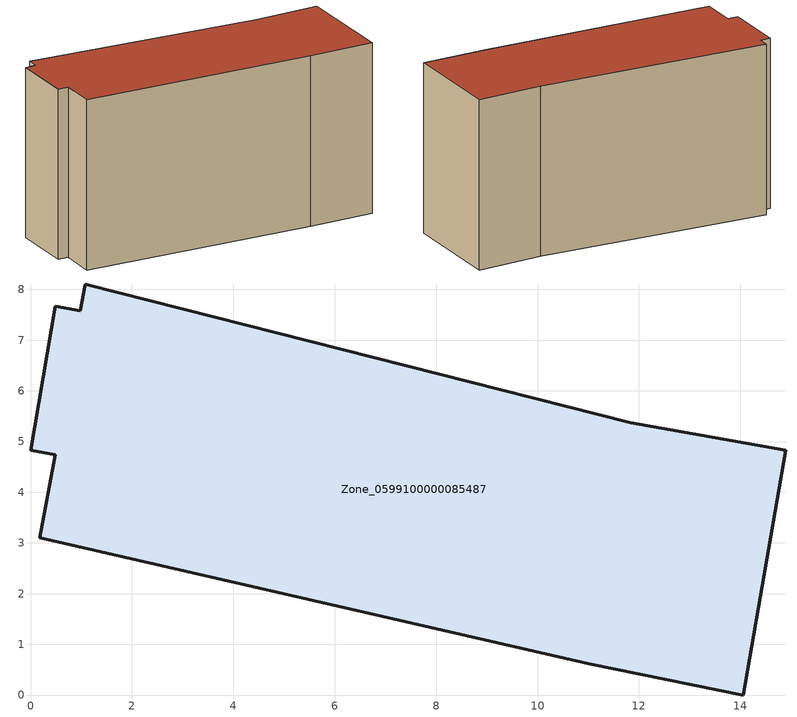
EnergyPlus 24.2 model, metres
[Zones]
Zone_0599100000085487
 floor ground (C_G): 11.01,0.62 0.18,3.1 0.49,4.74 0,4.83 0.49,7.67 0.98,7.58 1.08,8.11 11.84,5.37 14.9,4.83 14.06,0 z0
 wall outside (C_F): 0.98,7.58 0.49,7.67 0,4.83 0.49,4.74 0.18,3.1 11.01,0.62 14.06,0 14.9,4.83 11.84,5.37 1.08,8.11 0.98,7.58 z0:8.15
 roof outside (C_R): 11.01,0.62 14.06,0 14.9,4.83 11.84,5.37 1.08,8.11 0.98,7.58 0.49,7.67 0,4.83 0.49,4.74 0.18,3.1 z8.15
[BUILDING]
Pand.0599100000085487: North Axis=0; Terrain=City; Loads Convergence Tolerance Value=0.04; Temperature Convergence Tolerance Value=0.4; Solar Distribution=FullExterior; Maximum Number of Warmup Days=25; Minimum Number of Warmup Days=1
[Site:Location]
Rotterdam.The.Hague.AP_ZH_NLD Design_Conditions: Latitude=51.96; Longitude=4.45; Time Zone=1; Elevation=-4.5
[SITE:GROUNDTEMPERATURE:BUILDINGSURFACE]
18, 18, 18, 18, 18, 18, 18, 18, 18, 18, 18, 18
[MATERIAL] Thermal Absorptance=0.9; Solar Absorptance=0.7; Visible Absorptance=0.7
Name | Roughness | Thickness | Conductivity | Density | Specific Heat
G.TC.1946 | MediumSmooth | 0.15 | 1 | 540 | 1210
F.TC.1946 | Rough | 0.3 | 0.857143 | 1920 | 840
R.TC.1946 | MediumRough | 0.2 | 0.909091 | 1500 | 1000
[CONSTRUCTION]
C_G: G.TC.1946
C_F: F.TC.1946
C_R: R.TC.1946
[ZONE]
Zone_0599100000085487: Type=1; Multiplier=1; Ceiling Height=Autocalculate; Volume=Autocalculate; Floor Area=autocalculate; Part of Total Floor Area=Yes
[ZONEINFILTRATION:DESIGNFLOWRATE]
Infil_Zone_0599100000085487: Zone or ZoneList or Space or SpaceList=Zone_0599100000085487; Schedule=AlwaysOn; Design Flow Rate Calculation Method=Flow/Area; Flow Rate per Floor Area=0.003; Constant Term Coefficient=1; Temperature Term Coefficient=0; Velocity Term Coefficient=0; Velocity Squared Term Coefficient=0
[HVACTEMPLATE:ZONE:IDEALLOADSAIRSYSTEM]
Zone_0599100000085487: Maximum Heating Supply Air Temperature=50; Minimum Cooling Supply Air Temperature=13; Maximum Heating Supply Air Humidity Ratio=0.0156; Minimum Cooling Supply Air Humidity Ratio=0.0077; Heating Limit=NoLimit; Cooling Limit=NoLimit; Dehumidification Control Type=ConstantSensibleHeatRatio; Cooling Sensible Heat Ratio=0.7; Dehumidification Setpoint=60; Humidification Control Type=None; Humidification Setpoint=30; Outdoor Air Method=None; Outdoor Air Flow Rate per Person=0.00944; Outdoor Air Flow Rate per Zone Floor Area=0; Outdoor Air Flow Rate per Zone=0; Demand Controlled Ventilation Type=None; Outdoor Air Economizer Type=NoEconomizer; Heat Recovery Type=None; Sensible Heat Recovery Effectiveness=0.7; Latent Heat Recovery Effectiveness=0.65
[ZONECONTROL:THERMOSTAT]
ThermostatControl_Zone_0599100000085487: Zone or ZoneList=Zone_0599100000085487; Control Type Schedule=DualSetpointControlType; Control 1=Thermostat_Zone_0599100000085487; Temperature Difference Between Cutout And Setpoint=0
[THERMOSTATSETPOINT:DUALSETPOINT]
Thermostat_Zone_0599100000085487: Heating Setpoint Temperature Schedule=HeatingSetpoint_Zone_0599100000085487; Cooling Setpoint Temperature Schedule=CoolingSetpoint_Zone_0599100000085487
[SCHEDULE:COMPACT]
HeatingSetpoint_Zone_0599100000085487: Through: 12/31, For: AllDays, Until: 24:00, 21
CoolingSetpoint_Zone_0599100000085487: Through: 12/31, For: AllDays, Until: 24:00, 24
DualSetpointControlType: Through: 12/31, For: AllDays, Until: 24:00, 4
AlwaysOn: Through: 12/31, For: AllDays, Until: 24:00, 1
